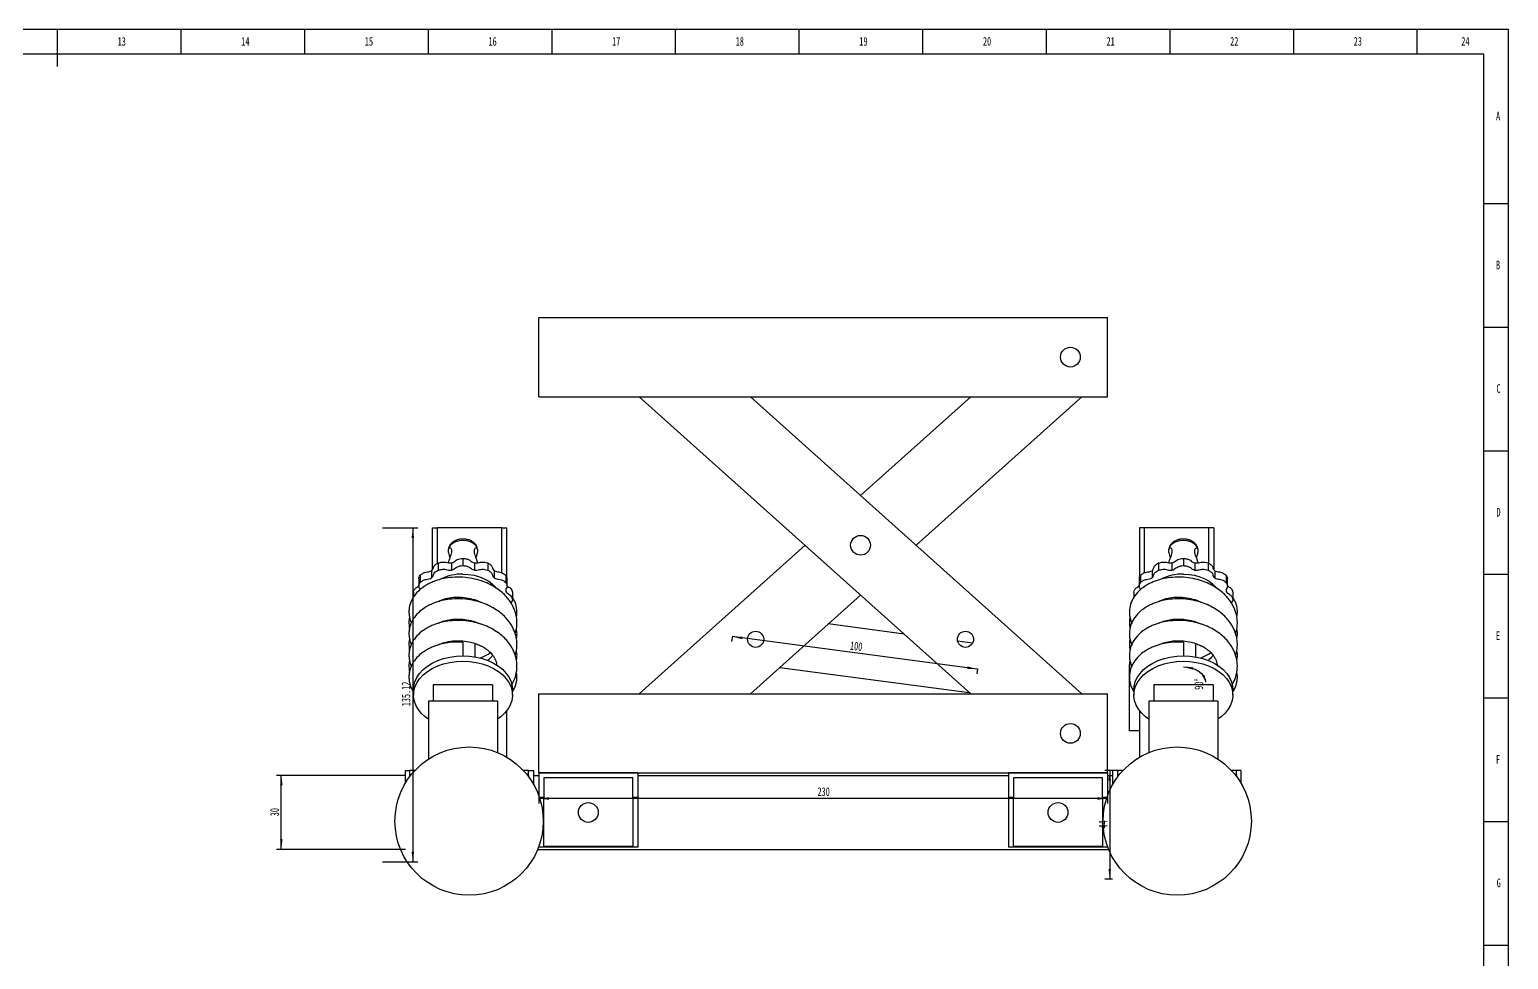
# Model space of a CAD drawing. Header units: millimetres. Extents: x 0 to 1189, y -577 to 841.
# Drawn here: x 591 to 1189, y 465 to 841 of the extents above; entities that cross this region are included whole.
import ezdxf

# ---------------------------------------------------------------- set-up
doc = ezdxf.new("R2010")
doc.units = ezdxf.units.MM
doc.layers.add('10', color=7, linetype='Continuous')
doc.layers.add('5', color=7, linetype='Continuous')
doc.styles.add('SLDTEXTSTYLE5', font='TXT', dxfattribs={"width": 0.7})
doc.dimstyles.new('SLDDIMSTYLE1', dxfattribs={"dimtxt": 3.5, "dimasz": 4.08, "dimexe": 0, "dimexo": 0.0625, "dimgap": 0.875, "dimtad": 2, "dimrnd": 1e-09, "dimzin": 12, "dimdsep": 46, "dimtxsty": 'SLDTEXTSTYLE5', "dimsah": 1, "dimcen": 0.09, "dimadec": 0, "dimazin": 3, "dimtfac": 1, "dimtofl": 0, "dimtmove": 0, "dimatfit": 3, "dimfxl": 0, "dimfrac": 2, "dimtolj": 1, "dimtzin": 12, "dimarcsym": 0})
doc.dimstyles.new('SLDDIMSTYLE3', dxfattribs={"dimtxt": 3.5, "dimasz": 4.08, "dimexe": 0, "dimexo": 0.0625, "dimgap": 0.875, "dimtad": 2, "dimdec": 4, "dimzin": 12, "dimdsep": 46, "dimtxsty": 'SLDTEXTSTYLE5', "dimsah": 1, "dimcen": 0.09, "dimazin": 3, "dimtfac": 1, "dimtofl": 0, "dimtmove": 0, "dimatfit": 3, "dimfxl": 0, "dimfrac": 2, "dimtolj": 1, "dimtzin": 12, "dimarcsym": 0})

# ---------------------------------------------------------------- blocks, each defined once
blk = doc.blocks.new('_D_5')
at = {"layer": '10'}
for p, q in [((1028.81, 541.28), (1025.73, 541.28)), ((1027.73, 541.28), (1027.73, 497.28)), ((1028.81, 497.28), (1025.73, 497.28))]:
    blk.add_line(p, q, dxfattribs=at)
for points in [[(1027.73, 541.28), (1027.23, 537.2), (1028.24, 537.2)], [(1027.73, 497.28), (1028.24, 501.36), (1027.23, 501.36)]]:
    blk.add_solid(points, dxfattribs=at)
at = {"layer": '10', "insert": (1023.22, 517.74), "char_height": 3.5, "attachment_point": 1, "rotation": 90, "style": 'SLDTEXTSTYLE5'}
blk.add_mtext('44', dxfattribs=at)
blk = doc.blocks.new('_D_6')
at = {"layer": '10'}
for p, q in [((742.81, 539.28), (690.63, 539.28)), ((692.63, 509.28), (692.63, 539.28)), ((742.81, 509.28), (690.63, 509.28))]:
    blk.add_line(p, q, dxfattribs=at)
for points in [[(692.63, 539.28), (692.12, 535.2), (693.14, 535.2)], [(692.63, 509.28), (693.14, 513.36), (692.12, 513.36)]]:
    blk.add_solid(points, dxfattribs=at)
at = {"layer": '10', "insert": (688.12, 522.74), "char_height": 3.5, "attachment_point": 1, "rotation": 90, "style": 'SLDTEXTSTYLE5'}
blk.add_mtext('30', dxfattribs=at)
blk = doc.blocks.new('_D_7')
at = {"layer": '10', "flags": 128}
blk.add_lwpolyline([(1057.52, 583.13), (1059.27, 583.01), (1060.96, 582.66), (1062.52, 582.09), (1063.88, 581.32), (1065, 580.39), (1065.83, 579.33), (1066.34, 578.17), (1066.52, 576.97)], dxfattribs=at)
at = {"layer": '10'}
for points in [[(1057.52, 583.13), (1061.43, 582.04), (1061.58, 583.04)], [(1066.52, 576.97), (1066.14, 579.85), (1065.17, 579.55)]]:
    blk.add_solid(points, dxfattribs=at)
at = {"layer": '10', "insert": (1062.01, 573.91), "char_height": 3.5, "attachment_point": 1, "rotation": 90, "style": 'SLDTEXTSTYLE5'}
blk.add_mtext('90°', dxfattribs=at)
blk = doc.blocks.new('_D_8')
at = {"layer": '10'}
for p, q in [((796.81, 540.28), (796.81, 527.93)), ((1026.81, 540.28), (1026.81, 527.93)), ((1026.81, 529.93), (796.81, 529.93))]:
    blk.add_line(p, q, dxfattribs=at)
for points in [[(796.81, 529.93), (800.89, 529.43), (800.89, 530.44)], [(1026.81, 529.93), (1022.73, 530.44), (1022.73, 529.43)]]:
    blk.add_solid(points, dxfattribs=at)
at = {"layer": '10', "insert": (909.51, 534.45), "char_height": 3.5, "attachment_point": 1, "style": 'SLDTEXTSTYLE5'}
blk.add_mtext('230', dxfattribs=at)
blk = doc.blocks.new('_D_9')
at = {"layer": '10'}
for p, q in [((875.08, 595.58), (874.79, 593.43)), ((974.19, 582.29), (875.05, 595.41)), ((974.21, 582.45), (973.93, 580.31))]:
    blk.add_line(p, q, dxfattribs=at)
for points in [[(875.05, 595.41), (879.03, 594.37), (879.17, 595.38)], [(974.19, 582.29), (970.21, 583.33), (970.08, 582.32)]]:
    blk.add_solid(points, dxfattribs=at)
at = {"layer": '10', "insert": (922.93, 593.63), "char_height": 3.5, "attachment_point": 1, "rotation": 352.45963, "style": 'SLDTEXTSTYLE5'}
blk.add_mtext('100', dxfattribs=at)
blk = doc.blocks.new('_D_10')
at = {"layer": '10'}
for p, q in [((733.62, 639.4), (747.82, 639.4)), ((745.82, 639.4), (745.82, 504.28)), ((733.62, 504.28), (747.82, 504.28))]:
    blk.add_line(p, q, dxfattribs=at)
for points in [[(745.82, 639.4), (745.32, 635.32), (746.33, 635.32)], [(745.82, 504.28), (746.33, 508.36), (745.32, 508.36)]]:
    blk.add_solid(points, dxfattribs=at)
at = {"layer": '10', "insert": (741.31, 567.23), "char_height": 3.5, "attachment_point": 1, "rotation": 90, "style": 'SLDTEXTSTYLE5'}
blk.add_mtext('135.12', dxfattribs=at)

msp = doc.modelspace()

# ---------------------------------------------------------------- linework, layer by layer
at = {"color": 7, "linetype": 'Continuous', "lineweight": 25}
for p, q in [((796.80962, 692.48668), (796.80962, 724.48668)), ((796.80962, 724.48668), (1026.80963, 724.48668)), ((1026.80963, 692.48668), (1026.80963, 724.48668)), ((796.80962, 692.48668), (1026.80963, 692.48668)), ((971.49609, 572.27804), (837.43053, 692.48668)), ((882.36885, 692.48668), (1016.4344, 572.27804)), ((926.93247, 652.52913), (971.49609, 692.48668)), ((1016.4344, 692.48668), (949.40163, 632.38236)), ((753.80963, 622.50931), (753.80963, 639.39804)), ((753.80963, 639.39804), (755.80963, 639.39804)), ((755.80963, 625.06003), (755.80963, 639.39804)), ((781.80962, 639.39804), (755.80963, 639.39804)), ((781.80962, 621.25148), (781.80962, 639.39804)), ((781.80962, 639.39804), (783.80963, 639.39804)), ((783.80963, 619.38831), (783.80963, 639.39804)), ((1039.80963, 639.39804), (1039.80963, 619.47489)), ((1041.80963, 639.39804), (1039.80963, 639.39804)), ((1041.80963, 621.21402), (1041.80963, 639.39804)), ((1067.80963, 639.39804), (1041.80963, 639.39804)), ((1067.80963, 625.04834), (1067.80963, 639.39804)), ((1069.80963, 639.39804), (1067.80963, 639.39804)), ((1069.80963, 639.39804), (1069.80963, 622.55306)), ((837.43053, 572.27804), (904.46331, 632.38236)), ((756.10216, 625.2315), (756.10216, 622.31241)), ((761.46115, 625.2315), (761.46115, 622.31241)), ((766.10216, 627.06344), (766.10216, 624.14435)), ((770.74317, 625.2315), (770.74317, 622.31241)), ((776.10217, 625.2315), (776.10217, 622.31241)), ((1047.51709, 625.2315), (1047.51709, 622.31241)), ((1052.87608, 625.2315), (1052.87608, 622.31241)), ((1057.5171, 627.06344), (1057.5171, 624.14435)), ((1062.15811, 625.2315), (1062.15811, 622.31241)), ((1067.5171, 625.2315), (1067.5171, 622.31241)), ((748.26447, 618.7692), (748.26447, 615.85011)), ((748.78165, 620.22655), (748.78165, 617.30746)), ((753.42267, 622.05849), (753.42267, 619.1394)), ((778.78165, 622.05849), (778.78165, 619.1394)), ((783.42267, 620.22655), (783.42267, 617.30746)), ((783.91333, 618.76762), (783.87981, 619.02988)), ((783.93985, 615.85011), (783.93985, 618.7692)), ((1039.6794, 618.7692), (1039.6794, 615.85011)), ((1040.19659, 620.22655), (1040.19659, 617.30746)), ((1044.8376, 622.05849), (1044.8376, 619.1394)), ((1070.19659, 622.05849), (1070.19659, 619.1394)), ((1074.83761, 620.22655), (1074.83761, 617.30746)), ((1075.32826, 618.76762), (1075.29474, 619.02988)), ((1075.3548, 615.85011), (1075.3548, 618.7692)), ((746.10217, 613.38965), (746.10217, 611.30894)), ((783.42267, 614.22491), (783.42267, 613.64358)), ((786.10216, 613.38965), (786.10216, 610.47056)), ((926.93247, 612.2356), (882.36885, 572.27804)), ((1037.5171, 613.38965), (1037.5171, 611.30894)), ((1074.83761, 614.22491), (1074.83761, 613.64358)), ((1077.5171, 613.38965), (1077.5171, 610.47056)), ((944.51227, 596.47283), (913.87552, 600.5282)), ((761.10217, 593.53281), (761.10217, 593.0192)), ((771.10216, 587.2215), (771.10216, 592.59217)), ((972.23965, 592.80258), (966.20379, 593.60154)), ((1052.5171, 593.53281), (1052.5171, 593.0192)), ((1062.51709, 587.2215), (1062.51709, 592.59217)), ((894.26982, 582.94894), (970.90925, 572.80423)), ((1035.66029, 557.28249), (1035.66029, 583.28249)), ((778.10216, 575.89473), (754.10217, 575.89473)), ((754.10217, 575.89473), (754.10217, 569.27804)), ((778.10216, 575.89473), (778.10216, 569.27804)), ((1069.51709, 575.89473), (1045.5171, 575.89473)), ((1045.5171, 575.89473), (1045.5171, 569.27804)), ((1069.51709, 575.89473), (1069.51709, 569.27804)), ((746.10217, 573.98191), (746.10217, 571.79259)), ((752.10216, 569.27804), (752.10216, 545.83298)), ((780.10216, 569.27804), (752.10216, 569.27804)), ((780.10216, 569.27804), (780.10216, 548.48634)), ((786.10216, 571.79259), (786.10216, 573.98191)), ((796.80962, 540.27804), (796.80962, 572.27804)), ((796.80962, 572.27804), (1026.80963, 572.27804)), ((1026.80963, 540.27804), (1026.80963, 572.27804)), ((1037.5171, 573.98191), (1037.5171, 571.79259)), ((1071.5171, 569.27804), (1043.5171, 569.27804)), ((1043.5171, 569.27804), (1043.5171, 548.48634)), ((1071.5171, 569.27804), (1071.5171, 545.83298)), ((1077.5171, 571.79259), (1077.5171, 573.98191)), ((783.80963, 546.63791), (783.80963, 565.43591)), ((1039.80963, 565.43591), (1039.80963, 546.63791)), ((1039.80963, 557.28249), (1035.66029, 557.28249)), ((742.80963, 536.09944), (742.80963, 541.27804)), ((742.80963, 541.27804), (744.60215, 541.27804)), ((744.60215, 539.27804), (744.60215, 541.27804)), ((746.69897, 541.27804), (744.60215, 541.27804)), ((744.60215, 539.27804), (744.60215, 538.77804)), ((744.98543, 539.27804), (744.60215, 539.27804)), ((792.60216, 541.27804), (790.50536, 541.27804)), ((792.60216, 539.27804), (792.21889, 539.27804)), ((792.60216, 539.27804), (792.60216, 541.27804)), ((792.60216, 541.27804), (794.80964, 541.27804)), ((792.60216, 539.27804), (792.60216, 538.77804)), ((794.80964, 535.37833), (794.80964, 541.27804)), ((794.80964, 539.27804), (796.80962, 539.27804)), ((796.80962, 540.27804), (1026.80963, 540.27804)), ((796.80962, 540.27804), (796.80962, 530.99267)), ((836.80963, 540.27804), (796.80962, 540.27804)), ((836.80963, 540.27804), (836.80963, 530.27804)), ((836.80963, 539.27804), (986.80963, 539.27804)), ((986.80963, 540.27804), (986.80963, 530.27804)), ((1026.80963, 540.27804), (986.80963, 540.27804)), ((1026.80963, 540.27804), (1026.80963, 530.99267)), ((1026.80963, 539.27804), (1028.80963, 539.27804)), ((1028.80963, 541.27804), (1028.80963, 535.37833)), ((1031.0171, 541.27804), (1028.80963, 541.27804)), ((1031.0171, 539.27804), (1031.0171, 541.27804)), ((1033.1139, 541.27804), (1031.0171, 541.27804)), ((1031.0171, 539.27804), (1031.0171, 538.77804)), ((1031.40036, 539.27804), (1031.0171, 539.27804)), ((1079.0171, 541.27804), (1076.9203, 541.27804)), ((1079.0171, 539.27804), (1078.63383, 539.27804)), ((1079.0171, 539.27804), (1079.0171, 541.27804)), ((1080.80963, 541.27804), (1079.0171, 541.27804)), ((1079.0171, 539.27804), (1079.0171, 538.77804)), ((1080.80963, 541.27804), (1080.80963, 536.09944)), ((798.80963, 538.27804), (798.80963, 530.27804)), ((834.80963, 538.27804), (798.80963, 538.27804)), ((834.80963, 530.27804), (834.80963, 538.27804)), ((988.80963, 538.27804), (988.80963, 530.27804)), ((1024.80963, 538.27804), (988.80963, 538.27804)), ((1024.80963, 530.27804), (1024.80963, 538.27804)), ((798.80963, 530.27804), (797.05827, 530.27804)), ((798.80963, 510.68208), (798.80963, 530.27804)), ((836.80963, 530.27804), (834.80963, 530.27804)), ((834.80963, 530.27804), (834.80963, 510.68208)), ((836.80963, 530.27804), (836.80963, 510.27804)), ((988.80963, 530.27804), (986.80963, 530.27804)), ((986.80963, 530.27804), (986.80963, 510.27804)), ((988.80963, 510.68208), (988.80963, 530.27804)), ((1026.56099, 530.27804), (1024.80963, 530.27804)), ((1024.80963, 530.27804), (1024.80963, 510.68208)), ((796.31047, 509.27804), (1027.3088, 509.27804)), ((796.80962, 510.56341), (796.80962, 510.27804)), ((836.80963, 510.27804), (796.80962, 510.27804)), ((798.80963, 510.68208), (834.80963, 510.68208)), ((1026.80963, 510.27804), (986.80963, 510.27804)), ((988.80963, 510.68208), (1024.80963, 510.68208)), ((1026.80963, 510.56341), (1026.80963, 510.27804))]:
    msp.add_line(p, q, dxfattribs=at)
at = {"color": 7, "linetype": 'Continuous', "lineweight": 25, "flags": 128}
for points in [[(772.10216, 630.17443), (771.89771, 631.23614), (771.29831, 632.2255), (770.3448, 633.07508), (769.10217, 633.72699), (767.65507, 634.13679), (766.10216, 634.27657), (764.54925, 634.13679), (763.10215, 633.72699), (761.85952, 633.07508), (760.90601, 632.2255), (760.30661, 631.23614), (760.10216, 630.17443)], [(1063.5171, 630.17443), (1063.31265, 631.23614), (1062.71325, 632.2255), (1061.75974, 633.07508), (1060.5171, 633.72699), (1059.07001, 634.13679), (1057.5171, 634.27657), (1055.96418, 634.13679), (1054.5171, 633.72699), (1053.27446, 633.07508), (1052.32095, 632.2255), (1051.72155, 631.23614), (1051.5171, 630.17443)], [(766.10216, 620.7259), (768.3919, 620.60572), (770.62797, 620.24797), (772.75796, 619.66105), (774.73194, 618.85871), (776.50365, 617.85976), (778.03155, 616.68761), (779.27984, 615.36974), (779.30736, 615.33498)], [(1057.5171, 620.7259), (1059.80683, 620.60572), (1062.04291, 620.24797), (1064.1729, 619.66105), (1066.14688, 618.85871), (1067.91859, 617.85976), (1069.44649, 616.68761), (1070.69479, 615.36974), (1070.72231, 615.33498)], [(766.10285, 593.10267), (766.10286, 593.12884), (766.10289, 592.76579), (766.10289, 591.83415), (766.10289, 590.47576), (766.10286, 588.89742), (766.10282, 587.67225)], [(1057.51779, 593.10267), (1057.51779, 593.12884), (1057.51782, 592.76579), (1057.51784, 591.83415), (1057.51782, 590.47576), (1057.51779, 588.89742), (1057.51776, 587.67225)], [(746.10217, 573.98191), (746.2026, 575.3506), (746.64698, 577.15177), (747.43855, 578.89638), (748.56317, 580.55329), (750.00076, 582.09293), (751.72568, 583.48783), (753.70717, 584.71309), (755.90983, 585.74686), (758.29437, 586.57069), (760.81825, 587.16986), (763.43642, 587.5337), (766.10216, 587.6557)], [(766.10216, 587.6557), (768.7679, 587.5337), (771.38607, 587.16986), (773.90995, 586.57069), (776.2945, 585.74686), (778.49716, 584.71309), (780.47864, 583.48783), (782.20357, 582.09293), (783.64116, 580.55329), (784.76578, 578.89638), (785.55734, 577.15177), (786.00172, 575.3506), (786.10216, 573.98191)], [(1037.5171, 573.98191), (1037.61755, 575.3506), (1038.06193, 577.15177), (1038.85348, 578.89638), (1039.9781, 580.55329), (1041.41569, 582.09293), (1043.14062, 583.48783), (1045.1221, 584.71309), (1047.32477, 585.74686), (1049.70932, 586.57069), (1052.23319, 587.16986), (1054.85136, 587.5337), (1057.5171, 587.6557)], [(1057.5171, 587.6557), (1060.18284, 587.5337), (1062.80101, 587.16986), (1065.32488, 586.57069), (1067.70943, 585.74686), (1069.91209, 584.71309), (1071.89357, 583.48783), (1073.6185, 582.09293), (1075.05609, 580.55329), (1076.18071, 578.89638), (1076.97227, 577.15177), (1077.41665, 575.3506), (1077.5171, 573.98191)], [(752.10216, 562.02755), (750.82911, 562.96441), (749.24431, 564.43497), (747.96034, 566.03682), (747.00011, 567.74138), (746.38076, 569.51824), (746.11333, 571.33568), (746.2026, 573.16128), (746.64698, 574.96245), (747.43855, 576.70706), (748.56317, 578.36397), (750.00076, 579.90361), (751.72568, 581.29851), (753.70717, 582.52378), (755.90983, 583.55754), (758.29437, 584.38137), (760.81825, 584.98055), (763.43642, 585.34438), (766.10216, 585.46638)], [(766.10216, 585.46638), (768.7679, 585.34438), (771.38607, 584.98055), (773.90995, 584.38137), (776.2945, 583.55754), (778.49716, 582.52378), (780.47864, 581.29851), (782.20357, 579.90361), (783.64116, 578.36397), (784.76578, 576.70706), (785.55734, 574.96245), (786.00172, 573.16128), (786.091, 571.33568), (785.82356, 569.51824), (785.20421, 567.74138), (784.24398, 566.03682), (782.96001, 564.43497), (781.37521, 562.96441), (780.10216, 562.02755)], [(1035.66029, 583.28249), (1035.85454, 585.08929), (1035.88048, 585.20467)], [(1043.5171, 562.02755), (1042.24405, 562.96441), (1040.65925, 564.43497), (1039.37528, 566.03682), (1038.41505, 567.74138), (1037.7957, 569.51824), (1037.52826, 571.33568), (1037.61755, 573.16128), (1038.06193, 574.96245), (1038.85348, 576.70706), (1039.9781, 578.36397), (1041.41569, 579.90361), (1043.14062, 581.29851), (1045.1221, 582.52378), (1047.32477, 583.55754), (1049.70932, 584.38137), (1052.23319, 584.98055), (1054.85136, 585.34438), (1057.5171, 585.46638)], [(1057.5171, 585.46638), (1060.18284, 585.34438), (1062.80101, 584.98055), (1065.32488, 584.38137), (1067.70943, 583.55754), (1069.91209, 582.52378), (1071.89357, 581.29851), (1073.6185, 579.90361), (1075.05609, 578.36397), (1076.18071, 576.70706), (1076.97227, 574.96245), (1077.41665, 573.16128), (1077.50593, 571.33568), (1077.2385, 569.51824), (1076.61914, 567.74138), (1075.65891, 566.03682), (1074.37494, 564.43497), (1072.79014, 562.96441), (1071.5171, 562.02755)]]:
    msp.add_lwpolyline(points, dxfattribs=at)
at = {"color": 7, "linetype": 'Continuous', "lineweight": 25}
for centre, radius in [((1011.80963, 708.48668), 4), ((926.93247, 632.38236), 4), ((884.49389, 594.3302), 3.25), ((969.37105, 594.3302), 3.25), ((1011.80963, 556.27804), 4), ((768.60216, 520.77804), 30), ((1055.0171, 520.77804), 30), ((816.80963, 524.27804), 4), ((1006.80963, 524.27804), 4)]:
    msp.add_circle(centre, radius, dxfattribs=at)
for centre, radius, start, end in [((765.87488, 600.93245), 19.79476, 89.34211055, 115.88609889), ((1057.28989, 600.9321), 19.79511, 89.34233009, 115.88585884), ((767.90142, 601.57443), 15.6586, 289.30936022, 306.44071517), ((1059.31652, 601.57412), 15.65825, 289.30917009, 306.4409053)]:
    msp.add_arc(centre, radius, start, end, dxfattribs=at)
for points, knots in [([(771.85617, 631.45401), (771.76475, 631.70472), (771.54799, 632.29915), (770.89767, 633.10588), (769.99256, 633.85706), (768.87053, 634.43435), (767.58775, 634.80831), (766.20799, 634.94961), (764.80784, 634.84444), (763.45906, 634.48767), (762.2736, 633.9018), (761.3257, 633.12883), (760.64562, 632.28407), (760.41295, 631.65138), (760.30823, 631.36662)], [0, 0, 0, 0, 0.0586869981, 0.1391469181, 0.2224066931, 0.3092512741, 0.3987537916, 0.4894010299, 0.580749784, 0.6731537999, 0.7670539606, 0.8517924472, 0.9332941539, 1, 1, 1, 1]), ([(1063.27111, 631.45401), (1063.17969, 631.70472), (1062.96293, 632.29915), (1062.3126, 633.10588), (1061.4075, 633.85706), (1060.28546, 634.43435), (1059.00268, 634.80831), (1057.62292, 634.94961), (1056.22277, 634.84444), (1054.87399, 634.48767), (1053.68853, 633.9018), (1052.74063, 633.12883), (1052.06056, 632.28407), (1051.82789, 631.65138), (1051.72316, 631.36662)], [0, 0, 0, 0, 0.058686988, 0.13914716, 0.222406573, 0.309251139, 0.39875364, 0.489401347, 0.580750085, 0.673153621, 0.767054181, 0.851792303, 0.933293995, 1, 1, 1, 1]), ([(760.21875, 625.26773), (760.21899, 625.26965), (760.25754, 625.58272), (760.53982, 626.38954), (760.99823, 627.62525), (761.46115, 628.8296), (761.66929, 629.85873), (761.58729, 630.58024), (761.28273, 631.07412), (760.82475, 631.31992), (760.3709, 631.18288), (760.13043, 630.7212), (760.10957, 630.31779), (760.10216, 630.17443)], [0, 0, 0, 0, 0.000629218, 0.102263449, 0.212647227, 0.340253918, 0.430909516, 0.521851907, 0.608961868, 0.713876312, 0.84124059, 0.943585099, 1, 1, 1, 1]), ([(760.10216, 630.17443), (760.10723, 630.04363), (760.12268, 629.64503), (760.30494, 628.81583), (760.60012, 627.93965), (760.80242, 627.40965), (760.8627, 627.2517)], [0, 0, 0, 0, 0.162784333, 0.496039439, 0.849806511, 1, 1, 1, 1]), ([(772.10216, 630.17443), (772.07802, 630.42304), (772.02983, 630.91939), (771.67955, 631.26275), (771.20115, 631.27753), (770.7441, 630.89428), (770.53491, 630.18012), (770.61673, 629.33852), (770.92295, 628.3452), (771.37268, 627.18124), (771.79832, 626.08203), (771.92522, 625.4649), (771.96517, 625.27061)], [0, 0, 0, 0, 0.10186724, 0.203387871, 0.313648718, 0.441113067, 0.531667536, 0.62250836, 0.709521289, 0.814318304, 0.941540954, 1, 1, 1, 1]), ([(771.34287, 627.25886), (771.41923, 627.45868), (771.67754, 628.13459), (772.02306, 629.19568), (772.07808, 629.87656), (772.10216, 630.17443)], [0, 0, 0, 0, 0.19099444, 0.646075926, 1, 1, 1, 1]), ([(1051.63368, 625.26773), (1051.63392, 625.26965), (1051.67328, 625.58266), (1051.95434, 626.38957), (1052.4133, 627.62524), (1052.87606, 628.8296), (1053.08424, 629.85873), (1053.00223, 630.58024), (1052.69768, 631.07412), (1052.23968, 631.31992), (1051.78585, 631.18288), (1051.54538, 630.7212), (1051.52451, 630.31779), (1051.5171, 630.17443)], [0, 0, 0, 0, 0.0006293415, 0.1022632515, 0.2126472549, 0.3402539548, 0.4309095588, 0.5218519552, 0.6089617595, 0.7138764298, 0.8412405103, 0.9435850254, 1, 1, 1, 1]), ([(1051.5171, 630.17443), (1051.52217, 630.04363), (1051.53763, 629.64503), (1051.71988, 628.81583), (1052.01505, 627.93965), (1052.21735, 627.40965), (1052.27764, 627.2517)], [0, 0, 0, 0, 0.1627844, 0.496039435, 0.849805763, 1, 1, 1, 1]), ([(1063.5171, 630.17443), (1063.49296, 630.42304), (1063.44476, 630.91939), (1063.09449, 631.26275), (1062.61609, 631.27753), (1062.15902, 630.89428), (1061.94985, 630.18012), (1062.03166, 629.33852), (1062.33788, 628.34519), (1062.78763, 627.18124), (1063.21325, 626.08202), (1063.34016, 625.4649), (1063.38012, 625.27061)], [0, 0, 0, 0, 0.101867279, 0.203387725, 0.313648548, 0.441113072, 0.531667422, 0.622508182, 0.709521092, 0.814318303, 0.94154072, 1, 1, 1, 1]), ([(1062.75781, 627.25886), (1062.83417, 627.45868), (1063.09248, 628.13459), (1063.438, 629.19568), (1063.49302, 629.87656), (1063.5171, 630.17443)], [0, 0, 0, 0, 0.19099444, 0.646075926, 1, 1, 1, 1]), ([(753.42267, 622.05849), (753.6244, 622.2524), (754.02737, 622.63978), (754.11258, 623.35369), (754.45784, 624.06304), (755.13581, 624.71998), (755.77982, 625.06088), (756.10216, 625.2315)], [0, 0, 0, 0, 0.18614013, 0.371831818, 0.557476374, 0.778511723, 1, 1, 1, 1]), ([(753.42267, 619.1394), (753.6244, 619.33332), (754.02737, 619.72068), (754.11258, 620.4346), (754.45784, 621.14394), (755.13581, 621.80088), (755.77982, 622.14178), (756.10216, 622.31241)], [0, 0, 0, 0, 0.186139487, 0.371831271, 0.557475983, 0.778511517, 1, 1, 1, 1]), ([(756.10216, 625.2315), (756.58601, 625.36023), (757.54878, 625.61636), (759.03623, 625.60276), (760.23941, 625.18778), (761.05478, 625.21696), (761.46115, 625.2315)], [0, 0, 0, 0, 0.282281505, 0.561684513, 0.781548071, 1, 1, 1, 1]), ([(756.10216, 622.31241), (756.58601, 622.44113), (757.54878, 622.69727), (759.03623, 622.68366), (760.23941, 622.26869), (761.05478, 622.29787), (761.46115, 622.31241)], [0, 0, 0, 0, 0.282281505, 0.561684514, 0.781548072, 1, 1, 1, 1]), ([(761.46115, 625.2315), (761.77766, 625.33048), (762.40993, 625.52821), (763.00585, 626.11733), (763.8236, 626.61363), (764.89118, 626.95079), (765.69822, 627.02587), (766.10216, 627.06344)], [0, 0, 0, 0, 0.186138568, 0.37183155, 0.557474698, 0.778510191, 1, 1, 1, 1]), ([(761.46115, 622.31241), (761.77766, 622.41139), (762.40993, 622.60912), (763.00585, 623.19824), (763.8236, 623.69454), (764.89118, 624.0317), (765.69822, 624.10677), (766.10216, 624.14435)], [0, 0, 0, 0, 0.186138569, 0.371831551, 0.5574747, 0.778510193, 1, 1, 1, 1]), ([(766.10216, 627.06344), (766.61533, 627.00952), (767.63643, 626.90222), (768.91465, 626.38197), (769.65314, 625.61128), (770.38061, 625.35782), (770.74317, 625.2315)], [0, 0, 0, 0, 0.282280642, 0.561684365, 0.781547784, 1, 1, 1, 1]), ([(766.10216, 624.14435), (766.61533, 624.09043), (767.63643, 623.98313), (768.91465, 623.46287), (769.65314, 622.69219), (770.38061, 622.43873), (770.74317, 622.31241)], [0, 0, 0, 0, 0.282280633, 0.561684362, 0.781547802, 1, 1, 1, 1]), ([(770.74317, 625.2315), (771.08967, 625.20902), (771.78184, 625.16411), (772.72876, 625.47061), (773.79991, 625.62086), (774.97104, 625.54791), (775.72486, 625.33705), (776.10217, 625.2315)], [0, 0, 0, 0, 0.18614034, 0.371831287, 0.557476508, 0.778509205, 1, 1, 1, 1]), ([(770.74317, 622.31241), (771.08967, 622.28993), (771.78184, 622.24501), (772.72876, 622.55152), (773.79991, 622.70176), (774.97104, 622.62882), (775.72486, 622.41795), (776.10217, 622.31241)], [0, 0, 0, 0, 0.186140339, 0.371831285, 0.557476511, 0.778509206, 1, 1, 1, 1]), ([(776.10217, 625.2315), (776.50714, 625.00938), (777.31297, 624.5674), (778.03946, 623.67989), (778.11541, 622.76001), (778.56004, 622.29183), (778.78165, 622.05849)], [0, 0, 0, 0, 0.2822802271, 0.5616834649, 0.781547653, 1, 1, 1, 1]), ([(776.10217, 622.31241), (776.50714, 622.09029), (777.31297, 621.64831), (778.03946, 620.7608), (778.1154, 619.84092), (778.56004, 619.37274), (778.78165, 619.1394)], [0, 0, 0, 0, 0.282280467, 0.56168397, 0.781548285, 1, 1, 1, 1]), ([(1044.8376, 622.05849), (1045.03933, 622.25241), (1045.4423, 622.63978), (1045.52753, 623.35369), (1045.87277, 624.06304), (1046.55074, 624.71998), (1047.19476, 625.06088), (1047.51709, 625.2315)], [0, 0, 0, 0, 0.186139967, 0.371831773, 0.557475734, 0.778510889, 1, 1, 1, 1]), ([(1044.8376, 619.1394), (1045.03933, 619.33332), (1045.4423, 619.72068), (1045.52753, 620.43459), (1045.87277, 621.14394), (1046.55074, 621.80089), (1047.19476, 622.14178), (1047.51709, 622.31241)], [0, 0, 0, 0, 0.186139325, 0.371831226, 0.557475342, 0.778510683, 1, 1, 1, 1]), ([(1047.51709, 625.2315), (1048.00094, 625.36023), (1048.96371, 625.61636), (1050.45116, 625.60276), (1051.65434, 625.18778), (1052.46971, 625.21696), (1052.87608, 625.2315)], [0, 0, 0, 0, 0.282280577, 0.561683946, 0.781547789, 1, 1, 1, 1]), ([(1047.51709, 622.31241), (1048.00094, 622.44113), (1048.96371, 622.69727), (1050.45116, 622.68366), (1051.65434, 622.26869), (1052.46971, 622.29787), (1052.87608, 622.31241)], [0, 0, 0, 0, 0.282280577, 0.561683947, 0.78154779, 1, 1, 1, 1]), ([(1052.87608, 625.2315), (1053.1926, 625.33048), (1053.82488, 625.5282), (1054.42078, 626.11733), (1055.23854, 626.61363), (1056.30612, 626.95079), (1057.11316, 627.02587), (1057.5171, 627.06344)], [0, 0, 0, 0, 0.186140632, 0.371831514, 0.557475389, 0.778510537, 1, 1, 1, 1]), ([(1052.87608, 622.31241), (1053.1926, 622.41139), (1053.82488, 622.60911), (1054.42078, 623.19824), (1055.23854, 623.69454), (1056.30612, 624.0317), (1057.11316, 624.10677), (1057.5171, 624.14435)], [0, 0, 0, 0, 0.186140633, 0.371831515, 0.557475391, 0.778510539, 1, 1, 1, 1]), ([(1057.5171, 627.06344), (1058.03026, 627.00952), (1059.05136, 626.90222), (1060.32959, 626.38197), (1061.06808, 625.61128), (1061.79555, 625.35782), (1062.15811, 625.2315)], [0, 0, 0, 0, 0.282280642, 0.561684365, 0.781547784, 1, 1, 1, 1]), ([(1057.5171, 624.14435), (1058.03026, 624.09043), (1059.05136, 623.98313), (1060.32959, 623.46287), (1061.06808, 622.69219), (1061.79555, 622.43873), (1062.15811, 622.31241)], [0, 0, 0, 0, 0.282280633, 0.561684362, 0.781547802, 1, 1, 1, 1]), ([(1062.15811, 625.2315), (1062.50461, 625.20902), (1063.19678, 625.16411), (1064.14369, 625.47061), (1065.21485, 625.62086), (1066.38597, 625.54792), (1067.1398, 625.33705), (1067.5171, 625.2315)], [0, 0, 0, 0, 0.186140574, 0.371831754, 0.557475881, 0.778510204, 1, 1, 1, 1]), ([(1062.15811, 622.31241), (1062.50461, 622.28993), (1063.19678, 622.24501), (1064.14369, 622.55152), (1065.21485, 622.70176), (1066.38597, 622.62882), (1067.1398, 622.41795), (1067.5171, 622.31241)], [0, 0, 0, 0, 0.186140573, 0.371831752, 0.557475884, 0.778510205, 1, 1, 1, 1]), ([(1067.5171, 625.2315), (1067.92207, 625.00938), (1068.7279, 624.5674), (1069.4544, 623.6799), (1069.53033, 622.76001), (1069.97498, 622.29182), (1070.19659, 622.05849)], [0, 0, 0, 0, 0.2822799458, 0.5616835423, 0.7815472308, 1, 1, 1, 1]), ([(1067.5171, 622.31241), (1067.92207, 622.09029), (1068.7279, 621.64831), (1069.4544, 620.7608), (1069.53033, 619.84092), (1069.97498, 619.37274), (1070.19659, 619.1394)], [0, 0, 0, 0, 0.282280186, 0.561684048, 0.781547863, 1, 1, 1, 1]), ([(787.2131, 596.72206), (787.39067, 597.23748), (787.78076, 598.36974), (787.96147, 600.25758), (787.93864, 602.25947), (787.62949, 604.15492), (787.12546, 605.89356), (786.48186, 607.43189), (785.66521, 608.92687), (784.64414, 610.42677), (783.2494, 612.06087), (781.34633, 613.81658), (779.04784, 615.43753), (776.36343, 616.87841), (773.3847, 618.05947), (769.90631, 618.98143), (765.95001, 619.50927), (761.97708, 619.48706), (758.55481, 619.00257), (756.08934, 618.366), (754.22846, 617.71296), (752.50524, 616.95736), (750.60054, 615.89256), (748.40302, 614.26305), (746.39757, 612.08596), (744.85727, 609.29385), (744.2565, 606.75824), (744.24545, 604.6735), (744.45899, 603.18353), (744.77122, 601.95381), (745.11397, 601.23032), (745.2369, 600.97083)], [0, 0, 0, 0, 0.024370241, 0.053536017, 0.085439656, 0.11489112, 0.139995533, 0.166583412, 0.188920052, 0.215332483, 0.246068763, 0.281271814, 0.323876195, 0.361262224, 0.402882615, 0.449031629, 0.499458339, 0.555968892, 0.60167344, 0.636451606, 0.660425131, 0.685253976, 0.717135708, 0.755679822, 0.8092016, 0.857269528, 0.910783681, 0.937318761, 0.960231123, 0.985736188, 1, 1, 1, 1]), ([(748.74456, 614.43688), (748.64949, 614.62617), (748.44389, 615.03551), (748.20472, 615.73265), (748.32086, 616.53433), (748.62795, 617.04957), (748.78165, 617.30746)], [0, 0, 0, 0, 0.202692119, 0.438322031, 0.718872324, 1, 1, 1, 1]), ([(748.291, 618.76762), (748.3016, 618.99457), (748.32528, 619.50155), (748.61927, 619.96859), (748.78165, 620.22655)], [0, 0, 0, 0, 0.447671665, 1, 1, 1, 1]), ([(748.78165, 620.22655), (749.10653, 620.50343), (749.753, 621.05437), (751.05112, 621.55106), (752.3966, 621.60298), (753.08138, 621.90698), (753.42267, 622.05849)], [0, 0, 0, 0, 0.282280242, 0.561684887, 0.781547954, 1, 1, 1, 1]), ([(748.78165, 617.30746), (749.10653, 617.58434), (749.753, 618.13528), (751.05112, 618.63197), (752.3966, 618.68388), (753.08138, 618.98789), (753.42267, 619.1394)], [0, 0, 0, 0, 0.282280115, 0.561684634, 0.781547615, 1, 1, 1, 1]), ([(778.78165, 622.05849), (779.06528, 621.92057), (779.63187, 621.64506), (780.67608, 621.5868), (781.71361, 621.35075), (782.67448, 620.88724), (783.17311, 620.44693), (783.42267, 620.22655)], [0, 0, 0, 0, 0.186140407, 0.371831095, 0.557475481, 0.778509915, 1, 1, 1, 1]), ([(778.78165, 619.1394), (779.06528, 619.00148), (779.63187, 618.72598), (780.67608, 618.66771), (781.71361, 618.43166), (782.67448, 617.96814), (783.17311, 617.52784), (783.42267, 617.30746)], [0, 0, 0, 0, 0.186140421, 0.371831227, 0.557475584, 0.778509926, 1, 1, 1, 1]), ([(783.42267, 620.22655), (783.6393, 619.89533), (783.9469, 619.425), (783.88496, 618.92024), (783.86664, 618.77095)], [0, 0, 0, 0, 0.704243258, 1, 1, 1, 1]), ([(783.42267, 617.30746), (783.61, 616.97678), (783.98274, 616.3188), (783.97595, 615.3001), (783.41132, 614.58642), (783.43146, 614.14654), (783.43886, 613.98513)], [0, 0, 0, 0, 0.310544129, 0.617923899, 0.859801229, 1, 1, 1, 1]), ([(1078.62803, 596.72206), (1078.80561, 597.23748), (1079.19571, 598.36974), (1079.37641, 600.25758), (1079.35357, 602.25947), (1079.04442, 604.15492), (1078.54039, 605.89356), (1077.89679, 607.43189), (1077.08015, 608.92687), (1076.05908, 610.42677), (1074.66434, 612.06087), (1072.76127, 613.81658), (1070.46277, 615.43753), (1067.77836, 616.87841), (1064.79963, 618.05947), (1061.32125, 618.98144), (1057.36495, 619.50927), (1053.39202, 619.48706), (1049.96974, 619.00257), (1047.50428, 618.366), (1045.64339, 617.71297), (1043.92018, 616.95736), (1042.01547, 615.89257), (1039.81795, 614.26306), (1037.81251, 612.08596), (1036.27221, 609.29385), (1035.67144, 606.75824), (1035.66038, 604.67349), (1035.87393, 603.18353), (1036.18614, 601.95381), (1036.5289, 601.23032), (1036.65183, 600.97083)], [0, 0, 0, 0, 0.024370289, 0.053536055, 0.085439695, 0.114891159, 0.139995572, 0.166583451, 0.188920051, 0.215332483, 0.246068762, 0.281271813, 0.323876267, 0.361262296, 0.402882686, 0.449031609, 0.499458413, 0.555968966, 0.601673423, 0.636451589, 0.660425196, 0.685253883, 0.717135689, 0.755679868, 0.809201593, 0.857269522, 0.910783691, 0.93731877, 0.960231143, 0.985736188, 1, 1, 1, 1]), ([(1040.1595, 614.43688), (1040.06442, 614.62617), (1039.85882, 615.03551), (1039.61966, 615.73265), (1039.73579, 616.53433), (1040.04289, 617.04957), (1040.19659, 617.30746)], [0, 0, 0, 0, 0.202692497, 0.43832189, 0.718871968, 1, 1, 1, 1]), ([(1039.70594, 618.76762), (1039.71654, 618.99457), (1039.74022, 619.50155), (1040.03421, 619.96859), (1040.19659, 620.22655)], [0, 0, 0, 0, 0.447671001, 1, 1, 1, 1]), ([(1040.19659, 620.22655), (1040.52148, 620.50343), (1041.16794, 621.05437), (1042.46606, 621.55106), (1043.81153, 621.60298), (1044.49631, 621.90698), (1044.8376, 622.05849)], [0, 0, 0, 0, 0.282279923, 0.56168396, 0.781547492, 1, 1, 1, 1]), ([(1040.19659, 617.30746), (1040.52148, 617.58434), (1041.16794, 618.13528), (1042.46606, 618.63197), (1043.81153, 618.68388), (1044.49631, 618.98789), (1044.8376, 619.1394)], [0, 0, 0, 0, 0.282279796, 0.561683707, 0.781547153, 1, 1, 1, 1]), ([(1070.19659, 622.05849), (1070.48022, 621.92057), (1071.04681, 621.64506), (1072.09102, 621.5868), (1073.12855, 621.35075), (1074.08941, 620.88724), (1074.58804, 620.44693), (1074.83761, 620.22655)], [0, 0, 0, 0, 0.186140613, 0.371831507, 0.557476099, 0.778509669, 1, 1, 1, 1]), ([(1070.19659, 619.1394), (1070.48022, 619.00148), (1071.04681, 618.72598), (1072.09102, 618.66771), (1073.12855, 618.43166), (1074.08941, 617.96814), (1074.58804, 617.52784), (1074.83761, 617.30746)], [0, 0, 0, 0, 0.186140627, 0.371831639, 0.557476202, 0.77850968, 1, 1, 1, 1]), ([(1074.83761, 620.22655), (1075.05423, 619.89533), (1075.36183, 619.425), (1075.29989, 618.92024), (1075.28157, 618.77095)], [0, 0, 0, 0, 0.704243258, 1, 1, 1, 1]), ([(1074.83761, 617.30746), (1075.02493, 616.97678), (1075.39767, 616.3188), (1075.39089, 615.3001), (1074.82626, 614.58642), (1074.8464, 614.14654), (1074.8538, 613.98513)], [0, 0, 0, 0, 0.310544145, 0.617923879, 0.859801221, 1, 1, 1, 1]), ([(787.2131, 587.96478), (787.39067, 588.4802), (787.78075, 589.61247), (787.96147, 591.50031), (787.93864, 593.5022), (787.62949, 595.39764), (787.12546, 597.13628), (786.48186, 598.67462), (785.66521, 600.16959), (784.64414, 601.66949), (783.2494, 603.30359), (781.34633, 605.0593), (779.04784, 606.68027), (776.36343, 608.12113), (773.3847, 609.3022), (769.90631, 610.22417), (765.95001, 610.75199), (761.97708, 610.72978), (758.55481, 610.24529), (756.08935, 609.60872), (754.22845, 608.95569), (752.50524, 608.20008), (750.60053, 607.13529), (748.40302, 605.50577), (746.39757, 603.32869), (744.85727, 600.53657), (744.2565, 598.00096), (744.24545, 595.91622), (744.45899, 594.42625), (744.77122, 593.19653), (745.11397, 592.47305), (745.2369, 592.21356)], [0, 0, 0, 0, 0.024370316, 0.053536095, 0.085439735, 0.114891119, 0.13999553, 0.166583487, 0.188920056, 0.215332487, 0.246068767, 0.28127182, 0.323876252, 0.361262239, 0.402882665, 0.44903168, 0.499458378, 0.555968931, 0.601673479, 0.636451646, 0.660425144, 0.685254025, 0.717135756, 0.755679872, 0.809201595, 0.857269524, 0.910783747, 0.937318831, 0.960231193, 0.985736184, 1, 1, 1, 1]), ([(746.10217, 613.38965), (746.1838, 613.73885), (746.34623, 614.43369), (747.06917, 615.33025), (747.94254, 615.63707), (748.15881, 615.87731), (748.16393, 615.88301)], [0, 0, 0, 0, 0.358729825, 0.713805507, 0.993213459, 1, 1, 1, 1]), ([(773.27092, 609.2565), (773.25264, 609.26737), (772.28764, 609.84115), (769.98801, 610.54236), (766.5621, 611.25943), (763.04579, 611.37), (759.75159, 610.91832), (757.41004, 610.29154), (756.40196, 609.71069), (756.20088, 609.59483)], [0, 0, 0, 0, 0.003657991, 0.193100376, 0.383180315, 0.572868581, 0.762488578, 0.952623556, 1, 1, 1, 1]), ([(783.42267, 613.64358), (783.56744, 613.42717), (783.85663, 612.99489), (784.71833, 612.58748), (785.44424, 612.02839), (785.93738, 611.29849), (786.04719, 610.74673), (786.10216, 610.47056)], [0, 0, 0, 0, 0.1861395113, 0.3718314434, 0.5574760681, 0.7785098327, 1, 1, 1, 1]), ([(783.92854, 615.9537), (784.1855, 615.80109), (784.69937, 615.49592), (785.45038, 614.95093), (785.93573, 614.21666), (786.04664, 613.66551), (786.10216, 613.38965)], [0, 0, 0, 0, 0.228161772, 0.456265747, 0.727852411, 1, 1, 1, 1]), ([(786.10216, 610.47056), (786.05097, 610.1087), (785.98241, 609.62407), (785.58826, 609.23045), (785.48841, 609.13074)], [0, 0, 0, 0, 0.74667478, 1, 1, 1, 1]), ([(787.73146, 603.25151), (787.80585, 603.70145), (787.96724, 604.67772), (787.93611, 606.75535), (787.45213, 609.08812), (786.49148, 610.66847), (786.10216, 611.30894)], [0, 0, 0, 0, 0.162959564, 0.353583834, 0.738021275, 1, 1, 1, 1]), ([(1078.62803, 587.96478), (1078.80561, 588.4802), (1079.19571, 589.61247), (1079.37641, 591.50031), (1079.35357, 593.5022), (1079.04442, 595.39764), (1078.54039, 597.13628), (1077.89679, 598.67462), (1077.08015, 600.16959), (1076.05908, 601.66949), (1074.66434, 603.30359), (1072.76127, 605.0593), (1070.46277, 606.68026), (1067.77836, 608.12113), (1064.79964, 609.3022), (1061.32125, 610.22417), (1057.36495, 610.75199), (1053.39202, 610.72978), (1049.96974, 610.24529), (1047.50428, 609.60871), (1045.64339, 608.9557), (1043.92018, 608.20008), (1042.01547, 607.13529), (1039.81795, 605.50578), (1037.8125, 603.32869), (1036.27221, 600.53657), (1035.67144, 598.00096), (1035.66038, 595.91622), (1035.87393, 594.42625), (1036.18615, 593.19653), (1036.5289, 592.47305), (1036.65183, 592.21356)], [0, 0, 0, 0, 0.024370364, 0.053536133, 0.085439774, 0.114891158, 0.139995569, 0.166583526, 0.188920055, 0.215332486, 0.246068767, 0.281271819, 0.323876324, 0.361262311, 0.402882737, 0.44903166, 0.499458453, 0.555969006, 0.601673462, 0.636451629, 0.660425209, 0.685253932, 0.717135736, 0.755679918, 0.809201589, 0.857269517, 0.910783757, 0.93731884, 0.960231213, 0.985736184, 1, 1, 1, 1]), ([(1037.5171, 613.38965), (1037.59794, 613.73932), (1037.75881, 614.4351), (1038.49261, 615.32517), (1039.4013, 615.66785), (1039.64229, 615.95015), (1039.6794, 615.99362)], [0, 0, 0, 0, 0.343585338, 0.683669573, 0.951282718, 1, 1, 1, 1]), ([(1064.68585, 609.2565), (1064.66757, 609.26737), (1063.70258, 609.84115), (1061.40295, 610.54236), (1057.97703, 611.25943), (1054.46072, 611.37), (1051.16652, 610.91832), (1048.82498, 610.29153), (1047.81689, 609.71069), (1047.61581, 609.59483)], [0, 0, 0, 0, 0.00365799, 0.193100311, 0.383180581, 0.572868783, 0.762488716, 0.952623288, 1, 1, 1, 1]), ([(1074.83761, 613.64358), (1074.98238, 613.42717), (1075.27157, 612.99489), (1076.13327, 612.58749), (1076.85917, 612.02838), (1077.35233, 611.2985), (1077.46214, 610.74673), (1077.5171, 610.47056)], [0, 0, 0, 0, 0.1861400552, 0.371831863, 0.557475469, 0.7785102303, 1, 1, 1, 1]), ([(1075.34348, 615.9537), (1075.60044, 615.80109), (1076.11431, 615.49592), (1076.86531, 614.95093), (1077.35068, 614.21666), (1077.46159, 613.66551), (1077.5171, 613.38965)], [0, 0, 0, 0, 0.228161772, 0.456264647, 0.727852718, 1, 1, 1, 1]), ([(1077.5171, 610.47056), (1077.46591, 610.1087), (1077.39735, 609.62407), (1077.00319, 609.23045), (1076.90334, 609.13074)], [0, 0, 0, 0, 0.746673361, 1, 1, 1, 1]), ([(1079.1464, 603.25151), (1079.22079, 603.70145), (1079.38218, 604.67772), (1079.35105, 606.75535), (1078.86705, 609.08812), (1077.90642, 610.66846), (1077.5171, 611.30894)], [0, 0, 0, 0, 0.162959587, 0.353583882, 0.738021497, 1, 1, 1, 1]), ([(744.47286, 603.25151), (744.4168, 602.93847), (744.23608, 601.92925), (744.22538, 600.27836), (744.41686, 598.96884), (744.50633, 598.35701)], [0, 0, 0, 0, 0.193271351, 0.623086524, 1, 1, 1, 1]), ([(766.10286, 601.88829), (764.63439, 601.92645), (761.97826, 601.99546), (758.55459, 601.48384), (756.08938, 600.85209), (754.22845, 600.19827), (752.50524, 599.44286), (750.60053, 598.378), (748.40302, 596.7485), (746.39756, 594.57141), (744.85727, 591.7793), (744.2565, 589.24369), (744.24545, 587.15895), (744.45899, 585.66897), (744.77122, 584.43926), (745.11397, 583.71577), (745.2369, 583.45628)], [0, 0, 0, 0, 0.112898805, 0.204208994, 0.273690062, 0.321585175, 0.371189191, 0.434883586, 0.511888492, 0.618816109, 0.714847941, 0.821760427, 0.874773168, 0.920548457, 0.971503241, 1, 1, 1, 1]), ([(756.07071, 600.80402), (756.52585, 601.02757), (757.61307, 601.56157), (759.81797, 602.17397), (762.7191, 602.61054), (764.93124, 602.5027), (766.10267, 602.44559)], [0, 0, 0, 0, 0.174467898, 0.416766337, 0.691150683, 1, 1, 1, 1]), ([(766.10267, 602.44559), (767.15267, 602.30302), (769.03159, 602.04791), (771.38749, 601.32238), (772.62657, 600.76497), (773.14028, 600.53388)], [0, 0, 0, 0, 0.42579508, 0.761942143, 1, 1, 1, 1]), ([(785.74971, 575.81351), (786.10175, 576.42363), (787.00357, 577.98659), (787.67227, 580.33775), (787.97484, 582.73951), (787.93523, 584.74582), (787.63023, 586.64017), (787.12526, 588.37906), (786.4819, 589.91733), (785.66519, 591.41231), (784.64414, 592.91222), (783.24939, 594.54629), (781.34634, 596.30211), (779.04782, 597.92266), (776.36348, 599.36493), (773.38446, 600.54012), (769.90738, 601.48771), (767.40794, 601.75088), (766.10286, 601.88829)], [0, 0, 0, 0, 0.055964867, 0.143367059, 0.195955983, 0.253481538, 0.306585436, 0.351851426, 0.399792126, 0.440067265, 0.487691615, 0.543112304, 0.606587164, 0.68340727, 0.75081807, 0.825864, 0.909075447, 1, 1, 1, 1]), ([(787.73146, 594.49423), (787.8013, 594.94318), (787.95284, 595.91728), (788.00457, 597.24037), (787.78042, 598.05681), (787.698, 598.35701)], [0, 0, 0, 0, 0.350877572, 0.761321605, 1, 1, 1, 1]), ([(1035.88779, 603.25151), (1035.83173, 602.93847), (1035.65102, 601.92925), (1035.6403, 600.27836), (1035.83179, 598.96884), (1035.92126, 598.35701)], [0, 0, 0, 0, 0.193271206, 0.623086467, 1, 1, 1, 1]), ([(1057.51779, 601.88829), (1056.04933, 601.92645), (1053.3932, 601.99546), (1049.96953, 601.48384), (1047.50432, 600.85208), (1045.64338, 600.19827), (1043.92019, 599.44285), (1042.01547, 598.378), (1039.81795, 596.7485), (1037.8125, 594.57141), (1036.27221, 591.7793), (1035.67143, 589.24369), (1035.66038, 587.15895), (1035.87393, 585.66897), (1036.18615, 584.43926), (1036.5289, 583.71577), (1036.65183, 583.45628)], [0, 0, 0, 0, 0.112898821, 0.204208842, 0.27368992, 0.321585203, 0.371188914, 0.434883464, 0.511888511, 0.618816039, 0.714847885, 0.82176042, 0.874773169, 0.920548485, 0.971503237, 1, 1, 1, 1]), ([(1047.48565, 600.80402), (1047.94079, 601.02757), (1049.02802, 601.56157), (1051.23291, 602.17397), (1054.13403, 602.61054), (1056.34617, 602.5027), (1057.5176, 602.44559)], [0, 0, 0, 0, 0.17446847, 0.416766555, 0.691151093, 1, 1, 1, 1]), ([(1057.5176, 602.44559), (1058.5676, 602.30302), (1060.44653, 602.04791), (1062.80243, 601.32238), (1064.04151, 600.76497), (1064.55522, 600.53388)], [0, 0, 0, 0, 0.42579468, 0.761942367, 1, 1, 1, 1]), ([(1077.16465, 575.81351), (1077.51668, 576.42363), (1078.4185, 577.9866), (1079.08722, 580.33775), (1079.38978, 582.73951), (1079.35016, 584.74582), (1079.04516, 586.64017), (1078.54019, 588.37906), (1077.89683, 589.91733), (1077.08013, 591.41231), (1076.05908, 592.91222), (1074.66433, 594.54629), (1072.76128, 596.30211), (1070.46275, 597.92266), (1067.77842, 599.36493), (1064.79939, 600.54012), (1061.32232, 601.48771), (1058.82287, 601.75088), (1057.51779, 601.88829)], [0, 0, 0, 0, 0.05596486, 0.143367126, 0.195956024, 0.253481575, 0.306585465, 0.35185145, 0.399792143, 0.440067205, 0.487691549, 0.543112229, 0.606587081, 0.683407308, 0.750818099, 0.825864019, 0.909075288, 1, 1, 1, 1]), ([(1079.1464, 594.49423), (1079.21624, 594.94318), (1079.36778, 595.91728), (1079.41951, 597.24037), (1079.19536, 598.05681), (1079.11294, 598.35701)], [0, 0, 0, 0, 0.350877572, 0.761321605, 1, 1, 1, 1]), ([(744.47286, 594.49423), (744.4168, 594.18119), (744.23608, 593.17199), (744.22538, 591.52108), (744.41686, 590.21156), (744.50633, 589.59973)], [0, 0, 0, 0, 0.193270943, 0.62308476, 1, 1, 1, 1]), ([(766.10286, 593.13102), (764.63439, 593.16918), (761.97826, 593.23819), (758.55459, 592.72656), (756.08938, 592.09481), (754.22845, 591.44099), (752.50524, 590.68559), (750.60053, 589.62072), (748.40305, 587.99124), (746.39743, 585.81408), (744.85774, 583.02221), (744.25495, 580.48579), (744.24796, 578.40267), (744.45049, 576.90832), (744.88754, 575.39123), (745.41471, 574.09764), (745.93501, 573.35379), (746.10217, 573.11481)], [0, 0, 0, 0, 0.106567159, 0.192756471, 0.258340868, 0.303549904, 0.350371939, 0.41049426, 0.483180449, 0.58411142, 0.674757548, 0.775674116, 0.825713764, 0.868921788, 0.917018909, 0.973340202, 1, 1, 1, 1]), ([(756.07071, 592.04674), (756.52585, 592.27029), (757.61307, 592.80429), (759.81797, 593.41669), (762.7191, 593.85327), (764.93124, 593.74542), (766.10267, 593.68831)], [0, 0, 0, 0, 0.174467896, 0.416766376, 0.691150686, 1, 1, 1, 1]), ([(766.10267, 593.68831), (767.15377, 593.54697), (769.03468, 593.29407), (771.40111, 592.54903), (773.03395, 591.85354), (774.19647, 591.23799), (775.19644, 590.62138), (776.27452, 589.83384), (777.49062, 588.72459), (778.50515, 587.44361), (779.17035, 586.21276), (779.5452, 585.11995), (779.72331, 584.37881), (779.71948, 583.94921), (779.71914, 583.91081)], [0, 0, 0, 0, 0.145310594, 0.260027256, 0.344454693, 0.399549737, 0.453324104, 0.525318885, 0.61464675, 0.734258667, 0.824353954, 0.897368429, 0.990825422, 1, 1, 1, 1]), ([(1035.88779, 594.49423), (1035.83173, 594.18119), (1035.65102, 593.17199), (1035.6403, 591.52108), (1035.83179, 590.21156), (1035.92126, 589.59973)], [0, 0, 0, 0, 0.193270799, 0.623084702, 1, 1, 1, 1]), ([(1057.51779, 593.13102), (1056.04933, 593.16918), (1053.39319, 593.23819), (1049.96953, 592.72656), (1047.50432, 592.09481), (1045.64338, 591.44099), (1043.92018, 590.68558), (1042.01547, 589.62072), (1039.81798, 587.99125), (1037.81237, 585.81407), (1036.27268, 583.0222), (1035.66989, 580.4858), (1035.66289, 578.40266), (1035.86543, 576.90832), (1036.30247, 575.39123), (1036.82965, 574.09764), (1037.34994, 573.35379), (1037.5171, 573.11481)], [0, 0, 0, 0, 0.106567174, 0.192756325, 0.258340731, 0.303549928, 0.350371674, 0.410494141, 0.483180463, 0.584111349, 0.67475749, 0.775674103, 0.825713758, 0.868921808, 0.917018898, 0.973340198, 1, 1, 1, 1]), ([(1047.48565, 592.04674), (1047.94079, 592.27029), (1049.02802, 592.80429), (1051.23291, 593.41669), (1054.13403, 593.85327), (1056.34617, 593.74542), (1057.5176, 593.68831)], [0, 0, 0, 0, 0.174468468, 0.416766594, 0.691151096, 1, 1, 1, 1]), ([(1057.5176, 593.68831), (1058.5687, 593.54697), (1060.44962, 593.29407), (1062.81605, 592.54904), (1064.44888, 591.85353), (1065.61142, 591.238), (1066.61138, 590.62138), (1067.68945, 589.83384), (1068.90556, 588.7246), (1069.92008, 587.44361), (1070.58531, 586.21276), (1070.96012, 585.11995), (1071.13825, 584.37881), (1071.13442, 583.94921), (1071.13408, 583.91081)], [0, 0, 0, 0, 0.145310551, 0.260027501, 0.344454613, 0.399550203, 0.453324294, 0.525318818, 0.61464686, 0.734258742, 0.824354113, 0.897368422, 0.990825424, 1, 1, 1, 1]), ([(778.10415, 587.8522), (777.99174, 587.67739), (777.52634, 586.95369), (776.7404, 586.29779), (776.14429, 585.80032)], [0, 0, 0, 0, 0.241545551, 1, 1, 1, 1]), ([(787.73146, 585.73695), (787.8013, 586.1859), (787.95284, 587.16001), (788.00457, 588.48311), (787.78042, 589.29954), (787.698, 589.59973)], [0, 0, 0, 0, 0.350878976, 0.761321296, 1, 1, 1, 1]), ([(1069.51908, 587.8522), (1069.40667, 587.67739), (1068.94129, 586.95368), (1068.15533, 586.29779), (1067.55922, 585.80032)], [0, 0, 0, 0, 0.24154465, 1, 1, 1, 1]), ([(1079.1464, 585.73695), (1079.21624, 586.1859), (1079.36778, 587.16001), (1079.41951, 588.48311), (1079.19536, 589.29954), (1079.11294, 589.59973)], [0, 0, 0, 0, 0.350878976, 0.761321296, 1, 1, 1, 1]), ([(744.47286, 585.73695), (744.4168, 585.42391), (744.23608, 584.41471), (744.22538, 582.76381), (744.41686, 581.45428), (744.50633, 580.84246)], [0, 0, 0, 0, 0.193270943, 0.623086118, 1, 1, 1, 1]), ([(786.10216, 573.11481), (786.26935, 573.3538), (786.78977, 574.09767), (787.31534, 575.39095), (787.75806, 576.90913), (787.94139, 578.39982), (788.00616, 579.72558), (787.78084, 580.54219), (787.698, 580.84246)], [0, 0, 0, 0, 0.105198656, 0.327439584, 0.517227906, 0.687724903, 0.885178506, 1, 1, 1, 1]), ([(1035.88779, 585.73695), (1035.82942, 585.42383), (1035.66501, 584.54194), (1035.68862, 583.64707), (1035.70384, 583.06992)], [0, 0, 0, 0, 0.355050611, 1, 1, 1, 1]), ([(1077.5171, 573.11481), (1077.68429, 573.3538), (1078.2047, 574.09767), (1078.7303, 575.39095), (1079.17299, 576.90913), (1079.35633, 578.39982), (1079.4211, 579.72558), (1079.19578, 580.54219), (1079.11294, 580.84246)], [0, 0, 0, 0, 0.105198648, 0.327439783, 0.517227943, 0.687724927, 0.885178515, 1, 1, 1, 1])]:
    msp.add_open_spline(points, degree=3, knots=knots, dxfattribs=at)
at = {"layer": '5', "color": 7}
for p, q in [((1189, 841), (0, 841)), ((1189, 0), (1189, 841))]:
    msp.add_line(p, q, dxfattribs=at)
at = {"layer": '5', "lineweight": 25}
msp.add_line((602, 841), (602, 826), dxfattribs=at)
at = {"layer": '5'}
for p, q in [((652, 841), (652, 831.0501)), ((702, 841), (702, 831.0501)), ((752, 841), (752, 831.0501)), ((802, 841), (802, 831.0501)), ((852, 841), (852, 831.0501)), ((902, 841), (902, 831.0501)), ((952, 841), (952, 831.0501)), ((1002, 841), (1002, 831.0501)), ((1052, 841), (1052, 831.0501)), ((1102, 841), (1102, 831.0501)), ((1152, 841), (1152, 831.0501)), ((1189, 770.5), (1179, 770.5)), ((1189, 720.5), (1179, 720.5)), ((1189, 670.5), (1179, 670.5)), ((1189, 620.5), (1179, 620.5)), ((1189, 570.5), (1179, 570.5)), ((1189, 520.5), (1179, 520.5)), ((1189, 470.5), (1179, 470.5))]:
    msp.add_line(p, q, dxfattribs=at)
at = {"layer": '5', "color": 7, "lineweight": 25}
for p, q in [((1179, 831.0501), (25, 831.0501)), ((1179, 10), (1179, 831.0501))]:
    msp.add_line(p, q, dxfattribs=at)

# ---------------------------------------------------------------- texts
at = {"layer": '10', "char_height": 3.5, "attachment_point": 2, "style": 'SLDTEXTSTYLE5'}
for s, insert in [('13', (628.08889, 837.98752)), ('14', (678.08889, 837.98752)), ('15', (728.08889, 837.98752)), ('16', (778.09132, 837.98752)), ('17', (828.09132, 837.98752)), ('18', (878.09132, 837.98752)), ('19', (928.09132, 837.98752)), ('20', (978.08889, 837.98752)), ('21', (1028.08889, 837.98752)), ('22', (1078.08889, 837.98752)), ('23', (1128.08889, 837.98752)), ('24', (1171.58889, 837.98752)), ('A', (1184.82031, 807.73752)), ('B', (1184.82031, 747.48752)), ('C', (1184.98194, 697.54134)), ('D', (1184.98438, 647.48752)), ('E', (1184.81788, 597.54134)), ('F', (1184.77899, 547.48752)), ('G', (1185.09375, 497.54134))]:
    msp.add_mtext(s, dxfattribs=dict(at, insert=insert))

# ---------------------------------------------------------------- dimensions: what is measured, and where the dimension line sits
at = {"layer": '10'}
for base, p1, p2, angle, picture, middle in [((743.65747, 504.27804), (733.61943, 639.39804), (733.61943, 504.27804), 90, '_D_10', (743.65747, 571.83804)), ((875.33849, 597.55954), (974.2113, 582.45436), (875.07604, 595.57683), 352.45963089, '_D_9', (924.90612, 590.9983)), ((690.46315, 539.27804), (742.80963, 509.27804), (742.80963, 539.27804), 90, '_D_6', (690.46315, 524.27804)), ((1025.56894, 497.27804), (1028.80963, 541.27804), (1028.80963, 497.27804), 90, '_D_5', (1025.56894, 519.27804))]:
    dim = msp.add_linear_dim(base=base, p1=p1, p2=p2, angle=angle, dimstyle='SLDDIMSTYLE1', dxfattribs=at)
    dim.commit()
    dim.dimension.update_dxf_attribs({"geometry": picture, "text_midpoint": middle, "dimtype": 160})
dim = msp.add_angular_dim_2l(base=(1063.88106, 581.32495), line1=((1057.5171, 589.28039), (1057.5171, 576.97398)), line2=((1075.5171, 576.97398), (1057.5171, 576.97398)), dimstyle='SLDDIMSTYLE3', dxfattribs=at)
dim.commit()
dim.dimension.update_dxf_attribs({"geometry": '_D_7', "text_midpoint": (1066.5171, 576.97398), "dimtype": 162})
dim = msp.add_linear_dim(base=(796.80963, 532.09895), p1=(1026.80963, 540.27804), p2=(796.80963, 540.27804), dimstyle='SLDDIMSTYLE1', dxfattribs=at)
dim.commit()
dim.dimension.update_dxf_attribs({"geometry": '_D_8', "text_midpoint": (911.80963, 532.09895), "dimtype": 160})

doc.saveas('drawing.dxf')
